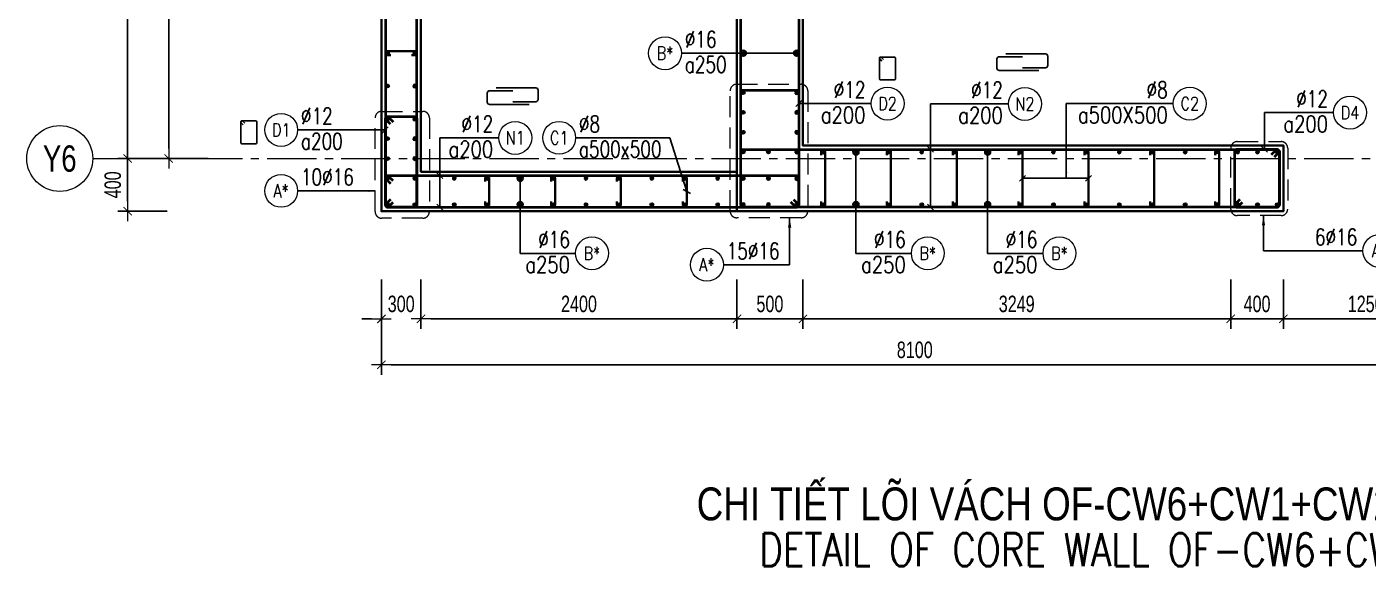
# Model space of a CAD drawing. Header units: millimetres. Extents: x 931337 to 1117500, y 19732 to 157199.
# Drawn here: x 1034425 to 1044611, y 134537 to 138633 of the extents above; entities that cross this region are included whole.
import ezdxf
from ezdxf.enums import TextEntityAlignment as Align

# ---------------------------------------------------------------- set-up
doc = ezdxf.new("R2010")
doc.units = ezdxf.units.MM
doc.header["$MEASUREMENT"] = 0
doc.linetypes.add('HIDDEN2', pattern=[4.7625, 3.175, -1.5875])
doc.linetypes.add('OF_Grid_1$0$CENTER2', pattern=[1.125, 0.75, -0.125, 0.125, -0.125])
doc.layers.get('0').update_dxf_attribs({"lineweight": 20})
doc.layers.get('Defpoints').update_dxf_attribs({"color": 151, "lineweight": 9})
for name, color, linetype, lineweight in [('KC-LEADER', 153, 'Continuous', 18), ('KC-THEP', 6, 'Continuous', 40), ('NDC_S_ANNO', 7, 'Continuous', 20), ('NDC_S_DIM', 1, 'Continuous', 15), ('NDC_S_ENG TITLE', 3, 'Continuous', 20), ('NDC_S_HIDDEN', 8, 'HIDDEN2', 13), ('NDC_S_LEADER', 1, 'Continuous', 15), ('NDC_S_REBAR', 4, 'Continuous', 35), ('NDC_S_STIRRUP', 4, 'Continuous', 40), ('NDC_S_TEXT SYMBOL', 7, 'Continuous', 20), ('NDC_S_VN TEXT', 7, 'Continuous', 20), ('NDC_S_VN TITLE', 6, 'Continuous', 35), ('NDC_S_WALL', 6, 'Continuous', 35), ('OF_Grid_1$0$NDC_S_AXIS', 5, 'OF_Grid_1$0$CENTER2', 13), ('OF_Grid_1$0$NDC_S_SYMBOL', 1, 'Continuous', 15), ('OF_Grid_1$0$NDC_S_TEXT SYMBOL', 7, 'Continuous', 20)]:
    doc.layers.add(name, color=color, linetype=linetype, lineweight=lineweight)
doc.layers.add('Leader', color=6, linetype='Continuous')
doc.layers.add('Ligature', color=1, linetype='Continuous')
doc.styles.add('NDC_ANNO', font='', dxfattribs={"width": 0.8})
doc.styles.add('NDC_ARIAL', font='arial.ttf', dxfattribs={"width": 0.85})
doc.styles.add('NDC_DIM', font='', dxfattribs={"width": 0.75})
doc.styles.add('NDC_EN TXT', font='romans.shx', dxfattribs={"width": 0.8})
doc.styles.add('NDC_VIE TXT', font='arial.ttf', dxfattribs={"width": 0.8})
doc.styles.add('OF_Grid_1$0$NDC_ANNO', font='', dxfattribs={"width": 0.8})
doc.styles.get('NDC_ANNO').set_extended_font_data('Dotum')
doc.styles.get('NDC_DIM').set_extended_font_data('Dotum')
doc.styles.get('OF_Grid_1$0$NDC_ANNO').set_extended_font_data('Dotum')
doc.dimstyles.new('NDC_1-50', dxfattribs={"dimscale": 50, "dimtxt": 2.5, "dimasz": 1, "dimexe": 1.5, "dimexo": 0, "dimgap": 0.8, "dimtad": 1, "dimdec": 0, "dimdsep": 46, "dimtxsty": 'NDC_ARIAL', "dimblk": 'DIMMARK', "dimcen": 49999.938995, "dimdle": 1.5, "dimclrd": 1, "dimclre": 1, "dimclrt": 3, "dimadec": 0, "dimazin": 0, "dimtfac": 1, "dimtdec": 0, "dimtix": 1, "dimtmove": 2, "dimatfit": 3, "dimfxl": 1, "dimarcsym": 0})
doc.dimstyles.new('NDC_dim_30', dxfattribs={"dimscale": 30, "dimtxt": 2.5, "dimasz": 1.5, "dimexe": 1.5, "dimexo": 2.5, "dimgap": 1, "dimtad": 1, "dimdec": 0, "dimzin": 0, "dimdsep": 46, "dimtxsty": 'NDC_DIM', "dimblk": 'DIMMARK', "dimcen": 0.09, "dimdle": 1.2, "dimclrd": 1, "dimclre": 1, "dimclrt": 3, "dimadec": 0, "dimazin": 0, "dimtfac": 1, "dimtdec": 0, "dimtix": 1, "dimtofl": 0, "dimtmove": 0, "dimatfit": 3, "dimfxl": 6, "dimfxlon": 1, "dimtolj": 1, "dimtzin": 0, "dimarcsym": 0})
doc.dimstyles.new('NDC_dim_50', dxfattribs={"dimscale": 50, "dimtxt": 2.5, "dimasz": 1.5, "dimexe": 1.5, "dimexo": 2.5, "dimgap": 1, "dimtad": 1, "dimdec": 0, "dimzin": 0, "dimdsep": 46, "dimtxsty": 'NDC_DIM', "dimblk": 'DIMMARK', "dimcen": 0.09, "dimdle": 1.2, "dimclrd": 1, "dimclre": 1, "dimclrt": 3, "dimadec": 0, "dimazin": 0, "dimtfac": 1, "dimtdec": 0, "dimtix": 1, "dimtofl": 0, "dimtmove": 0, "dimatfit": 3, "dimfxl": 6, "dimfxlon": 1, "dimtolj": 1, "dimtzin": 0, "dimarcsym": 0})

# ---------------------------------------------------------------- blocks, each defined once
blk = doc.blocks.new('Drawing name_symbol')
at = {"layer": 'NDC_S_ENG TITLE', "style": 'NDC_EN TXT', "width": 0.8}
blk.add_attdef('SECTDET1', text='', height=5, dxfattribs=at).set_placement((0, 1.01), align=Align.CENTER)
at = {"layer": 'NDC_S_TEXT SYMBOL', "lineweight": 25, "style": 'NDC_ANNO', "width": 0.8}
blk.add_attdef('SSCALE', text='', height=2.5, dxfattribs=at).set_placement((0, -4), align=Align.CENTER)
at = {"layer": 'NDC_S_VN TITLE', "style": 'NDC_VIE TXT', "width": 0.8}
blk.add_attdef('SECTDET2', text='', height=5, dxfattribs=at).set_placement((0, 7.97), align=Align.CENTER)
blk = doc.blocks.new('THEP')
at = {"layer": 'KC-LEADER', "color": 6}
blk.add_circle((0, 0), 14, dxfattribs=at)
at = {"layer": 'KC-THEP'}
for p, q in [((-14, 0), (14, 0)), ((10, 10), (-10, -10)), ((-10, 10), (10, -10)), ((0, 14), (0, -14))]:
    blk.add_line(p, q, dxfattribs=at)
blk = doc.blocks.new('DIMMARK')
at = {"layer": 'NDC_S_DIM', "color": 1}
blk.add_line((-1.5, 0), (1, 0), dxfattribs=at)
at = {"layer": 'NDC_S_DIM', "color": 2, "const_width": 0.1}
blk.add_lwpolyline([(-0.42, -0.42), (0.42, 0.42)], dxfattribs=at)
blk = doc.blocks.new('*U9')
blk.add_circle((2.5, 0), 2.5)
at = {"layer": 'NDC_S_VN TEXT', "color": 3, "style": 'NDC_EN TXT', "width": 0.75}
blk.add_attdef('DK2', text='', height=2.5, dxfattribs=at).set_placement((-0.85, 0.85), align=Align.RIGHT)
at = {"layer": 'NDC_S_VN TEXT', "color": 7, "style": 'NDC_EN TXT', "width": 0.8}
blk.add_attdef('SH3', text='', height=2, dxfattribs=at).set_placement((2.5, 0), align=Align.MIDDLE)
blk = doc.blocks.new('*U13')
blk.add_circle((-2.5, 0), 2.5)
at = {"layer": 'NDC_S_VN TEXT', "color": 3, "style": 'NDC_EN TXT', "width": 0.75}
blk.add_attdef('DK1', (0.5, 0.85), '', height=2.5, dxfattribs=at)
at = {"layer": 'NDC_S_VN TEXT', "color": 7, "style": 'NDC_EN TXT', "width": 0.8}
blk.add_attdef('SH2', text='', height=2, dxfattribs=at).set_placement((-2.5, 0), align=Align.MIDDLE)
blk = doc.blocks.new('*U10')
blk.add_circle((2.5, 0), 2.5)
at = {"layer": 'NDC_S_VN TEXT', "color": 3, "style": 'NDC_EN TXT'}
for tag, width, p in [('DK2', 0.75, (-0.85, 0.85)), ('KC2', 0.8, (-0.85, -2.97))]:
    blk.add_attdef(tag, text='', height=2.5, dxfattribs=dict(at, width=width)).set_placement(p, align=Align.RIGHT)
at = {"layer": 'NDC_S_VN TEXT', "color": 7, "style": 'NDC_EN TXT', "width": 0.8}
blk.add_attdef('SH3', text='', height=2, dxfattribs=at).set_placement((2.5, 0), align=Align.MIDDLE)
blk = doc.blocks.new('*D878')
at = {"layer": 'Defpoints', "color": 0, "transparency": 16777216}
for p in [(1037418, 138244), (1037118, 137944), (1037418, 136415)]:
    blk.add_point(p, dxfattribs=at)
at = {"layer": 'NDC_S_DIM', "color": 1, "lineweight": -2, "transparency": 16777216}
for p, q in [((1037118, 136715), (1037118, 136340)), ((1037418, 136715), (1037418, 136340)), ((1037043, 136415), (1036968, 136415)), ((1037493, 136415), (1037568, 136415))]:
    blk.add_line(p, q, dxfattribs=at)
at = {"layer": 'NDC_S_DIM', "color": 1, "lineweight": -2, "transparency": 16777216, "xscale": 75, "yscale": 75, "zscale": 75}
blk.add_blockref('DIMMARK', (1037118, 136415), dxfattribs=at)
at = {"layer": 'NDC_S_DIM', "color": 1, "lineweight": -2, "transparency": 16777216, "xscale": 75, "yscale": 75, "zscale": 75, "rotation": 180}
blk.add_blockref('DIMMARK', (1037418, 136415), dxfattribs=at)
at = {"layer": 'NDC_S_DIM', "color": 3, "transparency": 16777216, "insert": (1037268, 136528), "char_height": 125, "attachment_point": 5, "style": 'NDC_DIM'}
blk.add_mtext('\\A1;300', dxfattribs=at)
blk = doc.blocks.new('*D879')
at = {"layer": 'Defpoints', "color": 0, "transparency": 16777216}
for p in [(1037418, 138244), (1039818, 138244), (1039818, 136415)]:
    blk.add_point(p, dxfattribs=at)
at = {"layer": 'NDC_S_DIM', "color": 1, "lineweight": -2, "transparency": 16777216}
for p, q in [((1037418, 136715), (1037418, 136340)), ((1039818, 136715), (1039818, 136340)), ((1037493, 136415), (1039743, 136415))]:
    blk.add_line(p, q, dxfattribs=at)
at = {"layer": 'NDC_S_DIM', "color": 1, "lineweight": -2, "transparency": 16777216, "xscale": 75, "yscale": 75, "zscale": 75, "rotation": 180}
blk.add_blockref('DIMMARK', (1037418, 136415), dxfattribs=at)
at = {"layer": 'NDC_S_DIM', "color": 1, "lineweight": -2, "transparency": 16777216, "xscale": 75, "yscale": 75, "zscale": 75}
blk.add_blockref('DIMMARK', (1039818, 136415), dxfattribs=at)
at = {"layer": 'NDC_S_DIM', "color": 3, "transparency": 16777216, "insert": (1038618, 136528), "char_height": 125, "attachment_point": 5, "style": 'NDC_DIM'}
blk.add_mtext('\\A1;2400', dxfattribs=at)
blk = doc.blocks.new('*D880')
at = {"layer": 'Defpoints', "color": 0, "transparency": 16777216}
for p in [(1040318, 138444), (1039818, 138244), (1040318, 136415)]:
    blk.add_point(p, dxfattribs=at)
at = {"layer": 'NDC_S_DIM', "color": 1, "lineweight": -2, "transparency": 16777216}
for p, q in [((1039818, 136715), (1039818, 136340)), ((1040318, 136715), (1040318, 136340)), ((1039893, 136415), (1040243, 136415))]:
    blk.add_line(p, q, dxfattribs=at)
at = {"layer": 'NDC_S_DIM', "color": 1, "lineweight": -2, "transparency": 16777216, "xscale": 75, "yscale": 75, "zscale": 75, "rotation": 180}
blk.add_blockref('DIMMARK', (1039818, 136415), dxfattribs=at)
at = {"layer": 'NDC_S_DIM', "color": 1, "lineweight": -2, "transparency": 16777216, "xscale": 75, "yscale": 75, "zscale": 75}
blk.add_blockref('DIMMARK', (1040318, 136415), dxfattribs=at)
at = {"layer": 'NDC_S_DIM', "color": 3, "transparency": 16777216, "insert": (1040068, 136528), "char_height": 125, "attachment_point": 5, "style": 'NDC_DIM'}
blk.add_mtext('\\A1;500', dxfattribs=at)
blk = doc.blocks.new('*D881')
at = {"layer": 'Defpoints', "color": 0, "transparency": 16777216}
for p in [(1035503, 149233), (1037747, 149233), (1037856, 137633)]:
    blk.add_point(p, dxfattribs=at)
at = {"layer": 'NDC_S_DIM', "color": 1, "lineweight": -2, "transparency": 16777216}
for p, q in [((1035803, 149233), (1035428, 149233)), ((1035503, 137708), (1035503, 149158)), ((1035803, 137633), (1035428, 137633))]:
    blk.add_line(p, q, dxfattribs=at)
at = {"layer": 'NDC_S_DIM', "color": 1, "lineweight": -2, "transparency": 16777216, "xscale": 75, "yscale": 75, "zscale": 75}
for p, rotation in [((1035503, 149233), 90), ((1035503, 137633), 270)]:
    blk.add_blockref('DIMMARK', p, dxfattribs=dict(at, rotation=rotation))
at = {"layer": 'NDC_S_DIM', "color": 3, "transparency": 16777216, "insert": (1035391, 143433), "char_height": 125, "attachment_point": 5, "rotation": 90, "style": 'NDC_DIM'}
blk.add_mtext('\\A1;11600', dxfattribs=at)
blk = doc.blocks.new('*U12')
blk.add_circle((-2.5, 0), 2.5)
at = {"layer": 'NDC_S_VN TEXT', "color": 3, "style": 'NDC_EN TXT', "width": 0.75}
for tag, p in [('DK1', (0.5, 0.85)), ('KC1', (0.5, -2.97))]:
    blk.add_attdef(tag, p, '', height=2.5, dxfattribs=at)
at = {"layer": 'NDC_S_VN TEXT', "color": 7, "style": 'NDC_EN TXT', "width": 0.8}
blk.add_attdef('SH2', text='', height=2, dxfattribs=at).set_placement((-2.5, 0), align=Align.MIDDLE)
blk = doc.blocks.new('A$C72321851')
at = {"layer": 'Ligature'}
for points in [[(-61, -129), (-61, 171, -0.414214), (-43, 189), (26, 189, -0.414214), (43, 171), (43, -4)], [(-40, -4), (-40, -180, 0.414214), (-22, -197), (47, -197, 0.414214), (65, -180), (65, 121)]]:
    blk.add_lwpolyline(points, format="xyb", dxfattribs=at)
blk = doc.blocks.new('*U11')
blk.add_circle((-2.5, 0), 2.5)
at = {"layer": 'NDC_S_VN TEXT', "color": 3, "style": 'NDC_EN TXT', "width": 0.75}
for tag, p in [('DK1', (0.5, 0.85)), ('KC1', (0.5, -2.97))]:
    blk.add_attdef(tag, p, '', height=2.5, dxfattribs=at)
at = {"layer": 'NDC_S_VN TEXT', "color": 7, "style": 'NDC_EN TXT', "width": 0.8}
blk.add_attdef('SH2', text='', height=2, dxfattribs=at).set_placement((-2.5, 0), align=Align.MIDDLE)
blk = doc.blocks.new('*D877')
at = {"layer": 'Defpoints', "color": 0, "transparency": 16777216}
for p in [(1045218, 137233), (1037118, 136618), (1045218, 136066)]:
    blk.add_point(p, dxfattribs=at)
at = {"layer": 'NDC_S_DIM', "color": 1, "lineweight": -2, "transparency": 16777216}
for p, q in [((1037118, 136366), (1037118, 135991)), ((1045218, 136366), (1045218, 135991)), ((1037193, 136066), (1045143, 136066))]:
    blk.add_line(p, q, dxfattribs=at)
at = {"layer": 'NDC_S_DIM', "color": 1, "lineweight": -2, "transparency": 16777216, "xscale": 75, "yscale": 75, "zscale": 75, "rotation": 180}
blk.add_blockref('DIMMARK', (1037118, 136066), dxfattribs=at)
at = {"layer": 'NDC_S_DIM', "color": 1, "lineweight": -2, "transparency": 16777216, "xscale": 75, "yscale": 75, "zscale": 75}
blk.add_blockref('DIMMARK', (1045218, 136066), dxfattribs=at)
at = {"layer": 'NDC_S_DIM', "color": 3, "transparency": 16777216, "insert": (1041168, 136179), "char_height": 125, "attachment_point": 5, "style": 'NDC_DIM'}
blk.add_mtext('\\A1;8100', dxfattribs=at)
blk = doc.blocks.new('*D871')
at = {"layer": 'Defpoints', "color": 0, "ltscale": 200, "transparency": 16777216}
for p in [(1040318, 138444), (1043567, 137327), (1043567, 136415)]:
    blk.add_point(p, dxfattribs=at)
at = {"layer": 'NDC_S_DIM', "color": 1, "lineweight": -2, "ltscale": 200, "transparency": 16777216}
for p, q in [((1040318, 136715), (1040318, 136340)), ((1043567, 136715), (1043567, 136340)), ((1040393, 136415), (1043492, 136415))]:
    blk.add_line(p, q, dxfattribs=at)
at = {"layer": 'NDC_S_DIM', "color": 1, "lineweight": -2, "ltscale": 200, "transparency": 16777216, "xscale": 75, "yscale": 75, "zscale": 75, "rotation": 180}
blk.add_blockref('DIMMARK', (1040318, 136415), dxfattribs=at)
at = {"layer": 'NDC_S_DIM', "color": 1, "lineweight": -2, "ltscale": 200, "transparency": 16777216, "xscale": 75, "yscale": 75, "zscale": 75}
blk.add_blockref('DIMMARK', (1043567, 136415), dxfattribs=at)
at = {"layer": 'NDC_S_DIM', "color": 3, "ltscale": 200, "transparency": 16777216, "insert": (1041942, 136528), "char_height": 125, "attachment_point": 5, "style": 'NDC_DIM'}
blk.add_mtext('\\A1;3249', dxfattribs=at)
blk = doc.blocks.new('*D872')
at = {"layer": 'Defpoints', "color": 0, "ltscale": 200, "transparency": 16777216}
for p in [(1043567, 137327), (1043967, 137233), (1043967, 136415)]:
    blk.add_point(p, dxfattribs=at)
at = {"layer": 'NDC_S_DIM', "color": 1, "lineweight": -2, "ltscale": 200, "transparency": 16777216}
for p, q in [((1043567, 136715), (1043567, 136340)), ((1043967, 136715), (1043967, 136340)), ((1043642, 136415), (1043892, 136415))]:
    blk.add_line(p, q, dxfattribs=at)
at = {"layer": 'NDC_S_DIM', "color": 1, "lineweight": -2, "ltscale": 200, "transparency": 16777216, "xscale": 75, "yscale": 75, "zscale": 75, "rotation": 180}
blk.add_blockref('DIMMARK', (1043567, 136415), dxfattribs=at)
at = {"layer": 'NDC_S_DIM', "color": 1, "lineweight": -2, "ltscale": 200, "transparency": 16777216, "xscale": 75, "yscale": 75, "zscale": 75}
blk.add_blockref('DIMMARK', (1043967, 136415), dxfattribs=at)
at = {"layer": 'NDC_S_DIM', "color": 3, "ltscale": 200, "transparency": 16777216, "insert": (1043767, 136528), "char_height": 125, "attachment_point": 5, "style": 'NDC_DIM'}
blk.add_mtext('\\A1;400', dxfattribs=at)
blk = doc.blocks.new('*D873')
at = {"layer": 'Defpoints', "color": 0, "ltscale": 200, "transparency": 16777216}
for p in [(1043967, 137233), (1045217, 137233), (1045217, 136415)]:
    blk.add_point(p, dxfattribs=at)
at = {"layer": 'NDC_S_DIM', "color": 1, "lineweight": -2, "ltscale": 200, "transparency": 16777216}
for p, q in [((1043967, 136715), (1043967, 136340)), ((1045217, 136715), (1045217, 136340)), ((1044042, 136415), (1045142, 136415))]:
    blk.add_line(p, q, dxfattribs=at)
at = {"layer": 'NDC_S_DIM', "color": 1, "lineweight": -2, "ltscale": 200, "transparency": 16777216, "xscale": 75, "yscale": 75, "zscale": 75, "rotation": 180}
blk.add_blockref('DIMMARK', (1043967, 136415), dxfattribs=at)
at = {"layer": 'NDC_S_DIM', "color": 1, "lineweight": -2, "ltscale": 200, "transparency": 16777216, "xscale": 75, "yscale": 75, "zscale": 75}
blk.add_blockref('DIMMARK', (1045217, 136415), dxfattribs=at)
at = {"layer": 'NDC_S_DIM', "color": 3, "ltscale": 200, "transparency": 16777216, "insert": (1044592, 136528), "char_height": 125, "attachment_point": 5, "style": 'NDC_DIM'}
blk.add_mtext('\\A1;1250', dxfattribs=at)
blk = doc.blocks.new('*U86')
at = {"layer": 'OF_Grid_1$0$NDC_S_SYMBOL'}
blk.add_line((5, 0), (9, 0), dxfattribs=at)
blk.add_circle((0, 0), 5, dxfattribs=at)
at = {"layer": 'OF_Grid_1$0$NDC_S_TEXT SYMBOL', "color": 7, "style": 'OF_Grid_1$0$NDC_ANNO', "width": 0.8}
blk.add_attdef('GRID', text='', height=4, rotation=270, dxfattribs=at).set_placement((0, 0), align=Align.MIDDLE)
blk = doc.blocks.new('*D859')
at = {"layer": 'Defpoints', "color": 0, "ltscale": 200, "transparency": 16777216}
for p in [(1035191, 137633), (1037232, 137633), (1037200, 137233)]:
    blk.add_point(p, dxfattribs=at)
at = {"layer": 'NDC_S_DIM', "color": 1, "lineweight": -2, "ltscale": 200, "transparency": 16777216}
for p, q in [((1035491, 137633), (1035116, 137633)), ((1035191, 137308), (1035191, 137558)), ((1035491, 137233), (1035116, 137233))]:
    blk.add_line(p, q, dxfattribs=at)
at = {"layer": 'NDC_S_DIM', "color": 1, "lineweight": -2, "ltscale": 200, "transparency": 16777216, "xscale": 75, "yscale": 75, "zscale": 75}
for p, rotation in [((1035191, 137633), 90), ((1035191, 137233), 270)]:
    blk.add_blockref('DIMMARK', p, dxfattribs=dict(at, rotation=rotation))
at = {"layer": 'NDC_S_DIM', "color": 3, "ltscale": 200, "transparency": 16777216, "insert": (1035078, 137433), "char_height": 125, "attachment_point": 5, "rotation": 90, "style": 'NDC_DIM'}
blk.add_mtext('\\A1;400', dxfattribs=at)
blk = doc.blocks.new('*D860')
at = {"layer": 'Defpoints', "color": 0, "ltscale": 200, "transparency": 16777216}
for p in [(1035191, 149233), (1037232, 149233), (1037232, 137633)]:
    blk.add_point(p, dxfattribs=at)
at = {"layer": 'NDC_S_DIM', "color": 1, "lineweight": -2, "ltscale": 200, "transparency": 16777216}
for p, q in [((1035491, 149233), (1035116, 149233)), ((1035191, 137708), (1035191, 149158)), ((1035491, 137633), (1035116, 137633))]:
    blk.add_line(p, q, dxfattribs=at)
at = {"layer": 'NDC_S_DIM', "color": 1, "lineweight": -2, "ltscale": 200, "transparency": 16777216, "xscale": 75, "yscale": 75, "zscale": 75}
for p, rotation in [((1035191, 149233), 90), ((1035191, 137633), 270)]:
    blk.add_blockref('DIMMARK', p, dxfattribs=dict(at, rotation=rotation))
at = {"layer": 'NDC_S_DIM', "color": 3, "ltscale": 200, "transparency": 16777216, "insert": (1035078, 143433), "char_height": 125, "attachment_point": 5, "rotation": 90, "style": 'NDC_DIM'}
blk.add_mtext('\\A1;11600', dxfattribs=at)

msp = doc.modelspace()

# ---------------------------------------------------------------- linework, layer by layer
at = {"layer": 'Ligature'}
for points in [[(1040918.47, 138373.54), (1040902.504, 138389.506, -0.668178638), (1040908.277, 138403.444), (1041012.906, 138403.444, -0.414213562), (1041021.071, 138395.279), (1041021.071, 138238.172, -0.414213562), (1041012.906, 138230.007), (1040908.277, 138230.007, -0.414213562), (1040900.112, 138238.172), (1040900.112, 138395.279, -0.668178638), (1040914.05, 138401.053), (1040930.016, 138385.087)], [(1036068.899, 137889.171), (1036052.933, 137905.137, -0.668178638), (1036058.706, 137919.075), (1036163.335, 137919.075, -0.414213562), (1036171.5, 137910.91), (1036171.5, 137753.803, -0.414213562), (1036163.335, 137745.638), (1036058.706, 137745.638, -0.414213562), (1036050.541, 137753.803), (1036050.541, 137910.91, -0.668178638), (1036064.479, 137916.684), (1036080.445, 137900.718)]]:
    msp.add_lwpolyline(points, format="xyb", dxfattribs=at)
at = {"layer": 'NDC_S_HIDDEN', "ltscale": 50}
for points in [[(1039815.675, 138196.657), (1040305.683, 138196.657, -0.414213562), (1040355.683, 138146.657), (1040355.683, 137233.048, -0.414213562), (1040305.683, 137183.048), (1039815.675, 137183.048, -0.414213562), (1039765.675, 137233.048), (1039765.675, 138146.657, -0.414213562)], [(1037119.951, 137991.25), (1037432.21, 137991.25, -0.414213562), (1037482.21, 137941.25), (1037482.21, 137229.7, -0.414213562), (1037432.21, 137179.7), (1037119.951, 137179.7, -0.414213562), (1037069.951, 137229.7), (1037069.951, 137941.25, -0.414213562)], [(1043616.96, 137761.25), (1043949.867, 137761.25, -0.414213562), (1043999.867, 137711.25), (1043999.867, 137249.51, -0.414213562), (1043949.867, 137199.51), (1043616.96, 137199.51, -0.414213562), (1043566.96, 137249.51), (1043566.96, 137711.25, -0.414213562)]]:
    msp.add_lwpolyline(points, format="xyb", close=True, dxfattribs=at)
at = {"layer": 'NDC_S_REBAR'}
for points in [[(1037346.272, 138417.684), (1037371.272, 138417.684, 1), (1037371.272, 138447.684), (1037164.248, 138447.684, 1), (1037164.248, 138417.684), (1037189.248, 138417.684)], [(1040456.272, 137657.684), (1040456.272, 137682.684, -1), (1040486.272, 137682.684), (1040486.272, 137282.684, -1), (1040456.272, 137282.684), (1040456.272, 137307.684)], [(1040956.272, 137657.684), (1040956.272, 137682.684, -1), (1040986.272, 137682.684), (1040986.272, 137282.684, -1), (1040956.272, 137282.684), (1040956.272, 137307.684)], [(1041456.272, 137657.684), (1041456.272, 137682.684, -1), (1041486.272, 137682.684), (1041486.272, 137282.684, -1), (1041456.272, 137282.684), (1041456.272, 137307.684)], [(1041956.272, 137657.684), (1041956.272, 137682.684, -1), (1041986.272, 137682.684), (1041986.272, 137282.684, -1), (1041956.272, 137282.684), (1041956.272, 137307.684)], [(1042456.272, 137657.684), (1042456.272, 137682.684, -1), (1042486.272, 137682.684), (1042486.272, 137282.684, -1), (1042456.272, 137282.684), (1042456.272, 137307.684)], [(1042956.272, 137657.684), (1042956.272, 137682.684, -1), (1042986.272, 137682.684), (1042986.272, 137282.684, -1), (1042956.272, 137282.684), (1042956.272, 137307.684)], [(1043449.248, 137657.684), (1043449.248, 137682.684, -1), (1043479.248, 137682.684), (1043479.248, 137282.684, -1), (1043449.248, 137282.684), (1043449.248, 137307.684)], [(1037906.272, 137307.684), (1037906.272, 137282.684, 1), (1037936.272, 137282.684), (1037936.272, 137482.684, 1), (1037906.272, 137482.684), (1037906.272, 137457.684)], [(1038406.272, 137307.684), (1038406.272, 137282.684, 1), (1038436.272, 137282.684), (1038436.272, 137482.684, 1), (1038406.272, 137482.684), (1038406.272, 137457.684)], [(1038906.272, 137307.684), (1038906.272, 137282.684, 1), (1038936.272, 137282.684), (1038936.272, 137482.684, 1), (1038906.272, 137482.684), (1038906.272, 137457.684)], [(1039406.272, 137307.684), (1039406.272, 137282.684, 1), (1039436.272, 137282.684), (1039436.272, 137482.684, 1), (1039406.272, 137482.684), (1039406.272, 137457.684)]]:
    msp.add_lwpolyline(points, format="xyb", dxfattribs=at)
at = {"layer": 'NDC_S_STIRRUP'}
for points in [[(1037187.76, 137322.684), (1037147.76, 137282.684, 0.414213562), (1037167.76, 137262.684), (1037367.76, 137262.684, 0.414213562), (1037387.76, 137282.684), (1037387.76, 149582.684, 0.414213562), (1037367.76, 149602.684), (1037167.76, 149602.684, 0.414213562), (1037147.76, 149582.684), (1037147.76, 137282.684, 0.414213562), (1037167.76, 137262.684), (1037207.76, 137302.684)], [(1040287.76, 146832.684), (1040287.76, 146832.684), (1040287.76, 137282.684, -0.414213562), (1040267.76, 137262.684), (1039867.76, 137262.684, -0.414213562), (1039847.76, 137282.684), (1039847.76, 140533.359), (1039857.76, 140503.359)], [(1040247.76, 137322.684), (1040287.76, 137282.684, -0.414213562), (1040267.76, 137262.684), (1039867.76, 137262.684, -0.414213562), (1039847.76, 137282.684), (1039847.76, 138132.501, -0.414213562), (1039867.76, 138152.501), (1040267.76, 138152.501, -0.414213562), (1040287.76, 138132.501), (1040287.76, 137282.684, -0.414213562), (1040267.76, 137262.684), (1040227.76, 137302.684)], [(1037187.76, 137892.684), (1037147.76, 137932.684, -0.414213562), (1037167.76, 137952.684), (1037367.76, 137952.684, -0.414213562), (1037387.76, 137932.684), (1037387.76, 137282.684, -0.414213562), (1037367.76, 137262.684), (1037167.76, 137262.684, -0.414213562), (1037147.76, 137282.684), (1037147.76, 137932.684, -0.414213562), (1037167.76, 137952.684), (1037207.76, 137912.684)], [(1043876.96, 137662.684), (1043916.96, 137702.684, -0.414213562), (1043936.96, 137682.684), (1043936.96, 137282.684, -0.414213562), (1043916.96, 137262.684), (1039867.76, 137262.684, -0.414213562), (1039847.76, 137282.684), (1039847.76, 137682.684, -0.414213562), (1039867.76, 137702.684), (1043916.96, 137702.684, -0.414213562), (1043936.96, 137682.684), (1043896.96, 137642.684)], [(1043636.96, 137322.684), (1043596.96, 137282.684, 0.414213562), (1043616.96, 137262.684), (1043916.96, 137262.684, 0.414213562), (1043936.96, 137282.684), (1043936.96, 137682.684, 0.414213562), (1043916.96, 137702.684), (1043616.96, 137702.684, 0.414213562), (1043596.96, 137682.684), (1043596.96, 137282.684, 0.414213562), (1043616.96, 137262.684), (1043656.96, 137302.684)], [(1037207.76, 137462.684), (1037167.76, 137502.684, 0.414213562), (1037147.76, 137482.684), (1037147.76, 137282.684, 0.414213562), (1037167.76, 137262.684), (1040267.76, 137262.684, 0.414213562), (1040287.76, 137282.684), (1040287.76, 137482.684, 0.414357585), (1040267.76, 137502.684), (1037167.76, 137502.684, 0.414213562), (1037147.76, 137482.684), (1037187.76, 137442.684)]]:
    msp.add_lwpolyline(points, format="xyb", dxfattribs=at)
at = {"layer": 'NDC_S_WALL'}
msp.add_lwpolyline([(1039167.76, 149332.684), (1039817.76, 149332.684), (1039817.76, 149632.684), (1039167.76, 149632.684), (1037117.76, 149632.684), (1037117.76, 137232.684), (1039817.76, 137232.684), (1039817.76, 137532.684), (1037417.76, 137532.684), (1037417.76, 149332.684)], close=True, dxfattribs=at)
msp.add_lwpolyline([(1039816.96, 149632.684), (1039816.96, 137232.684), (1043966.96, 137232.684), (1043966.96, 137732.684), (1040316.96, 137732.684), (1040316.96, 144782.684), (1043116.96, 144782.684), (1043116.96, 139082.684), (1043416.96, 139082.684), (1043416.96, 148230.344)], dxfattribs=at)
at = {"layer": 'OF_Grid_1$0$NDC_S_AXIS', "ltscale": 500}
msp.add_line((1035125.277, 137632.684), (1053745.865, 137632.684), dxfattribs=at)

# ---------------------------------------------------------------- block references
at = {"layer": 'KC-THEP'}
for p, rotation in [((1037164.248, 138432.684), 189.6685644363809), ((1039865.803, 138432.684), 189.6685644363809), ((1037164.248, 138182.684), 189.6685644363809), ((1039865.803, 138132.684), 189.6685644363807), ((1037164.248, 137932.684), 189.6685644363809), ((1039865.803, 137982.684), 189.6685644363809), ((1039865.803, 137832.684), 189.6685644363809), ((1037164.248, 137782.684), 189.6685644363809), ((1037164.248, 137632.684), 189.6685644363809), ((1039865.803, 137682.684), 189.6685644363809), ((1040057.033, 137682.684), 189.6685644363809), ((1043464.248, 137682.684), 189.6685644363809), ((1037164.248, 137482.684), 189.6685644363809), ((1039865.803, 137480.98), 189.6685644363809), ((1040057.033, 137480.98), 189.6685644363809), ((1037371.272, 137282.684), 9.668564436380926), ((1037671.272, 137282.684), 9.668564436380926), ((1037921.272, 137282.684), 9.668564436380926), ((1038171.272, 137282.684), 9.668564436380926), ((1038421.272, 137282.684), 9.668564436380926), ((1038671.272, 137282.684), 9.668564436380926), ((1038921.272, 137282.684), 9.668564436380926), ((1039171.272, 137282.684), 9.668564436380926), ((1039421.272, 137282.684), 9.668564436380926), ((1039671.272, 137282.684), 9.668564436380926), ((1040271.272, 137282.684), 9.668564436380946), ((1040471.272, 137282.684), 9.668564436380946), ((1040721.272, 137282.684), 9.668564436380946), ((1040971.272, 137282.684), 9.668564436380946), ((1041221.272, 137282.684), 9.668564436380946), ((1041471.272, 137282.684), 9.668564436380946), ((1041721.272, 137282.684), 9.668564436380946), ((1041971.272, 137282.684), 9.668564436380946), ((1042221.272, 137282.684), 9.668564436380946), ((1042471.272, 137282.684), 9.668564436380946), ((1042721.272, 137282.684), 9.668564436380946), ((1042971.272, 137282.684), 9.668564436380946), ((1043221.272, 137282.684), 9.668564436380946), ((1043620.472, 137282.684), 9.668564436380946), ((1043770.472, 137282.684), 9.668564436380946), ((1043920.472, 137282.684), 9.668564436380946)]:
    msp.add_blockref('THEP', p, dxfattribs=dict(at, rotation=rotation))
at = {"layer": 'KC-THEP', "xscale": -1}
for p, rotation in [((1037371.272, 138432.684), 170.331435563619), ((1040271.272, 138432.684), 170.331435563619), ((1037371.272, 138182.684), 170.331435563619), ((1040271.272, 138132.684), 170.331435563619), ((1037371.272, 137932.684), 170.331435563619), ((1040271.272, 137982.684), 170.331435563619), ((1040271.272, 137832.684), 170.331435563619), ((1037371.272, 137782.684), 170.331435563619), ((1037371.272, 137632.684), 170.331435563619), ((1040271.272, 137682.684), 170.331435563619), ((1040471.272, 137682.684), 170.331435563619), ((1040721.272, 137682.684), 170.331435563619), ((1040971.272, 137682.684), 170.331435563619), ((1041221.272, 137682.684), 170.331435563619), ((1041471.272, 137682.684), 170.331435563619), ((1041721.272, 137682.684), 170.331435563619), ((1041971.272, 137682.684), 170.331435563619), ((1042221.272, 137682.684), 170.331435563619), ((1042471.272, 137682.684), 170.331435563619), ((1042721.272, 137682.684), 170.331435563619), ((1042971.272, 137682.684), 170.331435563619), ((1043221.272, 137682.684), 170.331435563619), ((1043620.472, 137682.684), 170.331435563619), ((1043770.472, 137682.684), 170.331435563619), ((1043920.472, 137682.684), 170.331435563619), ((1037371.272, 137482.684), 170.331435563619), ((1037671.272, 137482.684), 170.331435563619), ((1037921.272, 137482.684), 170.331435563619), ((1038171.272, 137482.684), 170.331435563619), ((1038421.272, 137482.684), 170.331435563619), ((1038671.272, 137482.684), 170.331435563619), ((1038921.272, 137482.684), 170.331435563619), ((1039171.272, 137482.684), 170.331435563619), ((1039421.272, 137482.684), 170.331435563619), ((1039671.272, 137482.684), 170.331435563619), ((1040271.272, 137480.98), 170.331435563619), ((1037164.248, 137282.684), 350.3314355636191), ((1039865.803, 137282.684), 350.3314355636191), ((1040057.033, 137282.684), 350.3314355636191), ((1043464.248, 137282.684), 350.3314355636191)]:
    msp.add_blockref('THEP', p, dxfattribs=dict(at, rotation=rotation))
at = {"layer": 'Leader', "rotation": 89.99999999999997}
for p in [(1041980.784, 138362.42), (1038110.624, 138104.358)]:
    msp.add_blockref('A$C72321851', p, dxfattribs=at)
at = {"layer": 'NDC_S_ANNO'}
ref = msp.add_blockref('Drawing name_symbol', (1042879.96, 134486.076), dxfattribs=dict(at, xscale=50, yscale=50, zscale=50))
ref.add_attrib('SECTDET1', 'DETAIL OF CORE WALL OF-CW6+CW1+CW2', dxfattribs={"layer": 'NDC_S_ENG TITLE', "height": 250, "style": 'NDC_EN TXT', "width": 0.8}).set_placement((1042879.96, 134536.639), align=Align.CENTER)
ref.add_attrib('SECTDET2', 'CHI TIẾT LÕI VÁCH OF-CW6+CW1+CW2 TẦNG B2F', dxfattribs={"layer": 'NDC_S_VN TITLE', "height": 250, "style": 'NDC_VIE TXT', "width": 0.8}).set_placement((1042879.96, 134884.608), align=Align.CENTER)
at = {"layer": 'NDC_S_VN TEXT', "xscale": 50, "yscale": 50, "zscale": 50}
for name, p, values in [('*U11', (1039396.856, 138432.684), {'SH2': 'B*', 'DK1': '%%C16', 'KC1': 'a250'}), ('*U10', (1040836.238, 138050.172), {'SH3': 'D2', 'DK2': '%%C12', 'KC2': 'a200'}), ('*U10', (1041879.363, 138047.594), {'SH3': 'N2', 'DK2': '%%C12', 'KC2': 'a200'}), ('*U10', (1043131.296, 138050.026), {'SH3': 'C2', 'DK2': '%%c8', 'KC2': 'a500X500'}), ('*U10', (1044348.147, 137981.41), {'SH3': 'D4', 'DK2': '%%C12', 'KC2': 'a200'}), ('*U11', (1036481.823, 137850.172), {'SH2': 'D1', 'DK1': '%%C12', 'KC1': 'a200'}), ('*U10', (1038009.203, 137789.532), {'SH3': 'N1', 'DK2': '%%C12', 'KC2': 'a200'}), ('*U12', (1038592.811, 137790.177), {'SH2': 'C1', 'DK1': '%%c8', 'KC1': 'a500x500'}), ('*U13', (1036481.823, 137387.281), {'SH2': 'A*', 'DK1': '10%%C16'}), ('*U9', (1044570.531, 136931.191), {'SH3': 'A*', 'DK2': '6%%C16'}), ('*U10', (1038591.883, 136912.972), {'SH3': 'B*', 'DK2': '%%C16', 'KC2': 'a250'}), ('*U10', (1041141.883, 136912.972), {'SH3': 'B*', 'DK2': '%%C16', 'KC2': 'a250'}), ('*U10', (1042141.883, 136912.972), {'SH3': 'B*', 'DK2': '%%C16', 'KC2': 'a250'}), ('*U13', (1039714.348, 136826.143), {'SH2': 'A*', 'DK1': '15%%C16'})]:
    msp.add_blockref(name, p, dxfattribs=at).add_auto_attribs(values)
at = {"layer": 'OF_Grid_1$0$NDC_S_AXIS'}
ref = msp.add_blockref('*U86', (1034675.277, 137632.684), dxfattribs=dict(at, xscale=50, yscale=50, zscale=50))
ref.add_attrib('GRID', 'Y6', dxfattribs={"layer": 'OF_Grid_1$0$NDC_S_TEXT SYMBOL', "color": 7, "height": 200, "style": 'OF_Grid_1$0$NDC_ANNO', "width": 0.8}).set_placement((1034675.277, 137632.684), align=Align.MIDDLE)

# ---------------------------------------------------------------- dimensions: what is measured, and where the dimension line sits
at = {"layer": 'NDC_S_DIM', "ltscale": 200}
dim = msp.add_linear_dim(base=(1035190.58, 149232.684), p1=(1037231.745, 137632.938), p2=(1037231.647, 149232.684), angle=90, dimstyle='NDC_dim_50', override={"dimtmove": 1}, dxfattribs=at)
dim.commit()
dim.dimension.update_dxf_attribs({"geometry": '*D860', "text_midpoint": (1035077.995, 143432.811)})
at = {"layer": 'NDC_S_DIM'}
dim = msp.add_linear_dim(base=(1035503.176, 149232.684), p1=(1037856.397, 137632.684), p2=(1037747.064, 149232.684), angle=90, dimstyle='NDC_dim_50', override={"dimtmove": 1}, dxfattribs=at)
dim.commit()
dim.dimension.update_dxf_attribs({"geometry": '*D881', "text_midpoint": (1035390.591, 143432.684)})
for base, p1, p2, picture, middle in [((1040317.76, 136415.222), (1039817.76, 138243.92), (1040317.76, 138443.92), '*D880', (1040067.76, 136527.807)), ((1039817.76, 136415.222), (1037417.76, 138243.92), (1039817.76, 138243.92), '*D879', (1038617.76, 136527.807)), ((1045217.76, 136066.073), (1037117.76, 136618.072), (1045217.76, 137232.684), '*D877', (1041167.76, 136178.657))]:
    dim = msp.add_linear_dim(base=base, p1=p1, p2=p2, dimstyle='NDC_dim_50', override={"dimtmove": 1}, dxfattribs=at)
    dim.commit()
    dim.dimension.update_dxf_attribs({"geometry": picture, "text_midpoint": middle})
at = {"layer": 'NDC_S_DIM', "ltscale": 200}
for base, p1, p2, picture, middle in [((1043566.96, 136415.222), (1040317.76, 138443.92), (1043566.96, 137326.678), '*D871', (1041942.36, 136527.807)), ((1043966.96, 136415.222), (1043566.96, 137326.678), (1043966.96, 137232.684), '*D872', (1043766.96, 136527.807)), ((1045216.76, 136415.222), (1043966.96, 137232.684), (1045216.76, 137232.684), '*D873', (1044591.86, 136527.807))]:
    dim = msp.add_linear_dim(base=base, p1=p1, p2=p2, dimstyle='NDC_dim_50', override={"dimtmove": 1}, dxfattribs=at)
    dim.commit()
    dim.dimension.update_dxf_attribs({"geometry": picture, "text_midpoint": middle})
at = {"layer": 'NDC_S_DIM'}
dim = msp.add_linear_dim(base=(1037417.76, 136415.222), p1=(1037117.76, 137943.92), p2=(1037417.76, 138243.92), dimstyle='NDC_dim_50', dxfattribs=at)
dim.commit()
dim.dimension.update_dxf_attribs({"geometry": '*D878', "text_midpoint": (1037267.76, 136527.807)})
at = {"layer": 'NDC_S_DIM', "ltscale": 200}
dim = msp.add_linear_dim(base=(1035190.58, 137632.938), p1=(1037200.051, 137232.684), p2=(1037231.745, 137632.938), angle=90, dimstyle='NDC_dim_50', dxfattribs=at)
dim.commit()
dim.dimension.update_dxf_attribs({"geometry": '*D859', "text_midpoint": (1035077.995, 137432.811)})

# ---------------------------------------------------------------- leaders
at = {"layer": 'NDC_S_LEADER'}
for points, dimstyle, override in [([(1040271.272, 138432.684), (1039396.856, 138432.684)], 'NDC_dim_30', {"dimtad": 0, "dimldrblk": 'Origin'}), ([(1039865.803, 138432.684), (1039396.856, 138432.684)], 'NDC_dim_30', {"dimtad": 0, "dimldrblk": 'Origin'}), ([(1040287.76, 138050.172), (1040834.163, 138050.172)], 'NDC_dim_30', {"dimtad": 0, "dimldrblk": 'Oblique'}), ([(1041287.616, 137262.684), (1041287.616, 138047.413), (1041879.363, 138047.413)], 'NDC_dim_30', {"dimtad": 0, "dimldrblk": 'Oblique'}), ([(1041287.616, 137702.684), (1041287.616, 138047.413), (1041879.363, 138047.413)], 'NDC_dim_30', {"dimtad": 0, "dimldrblk": 'Oblique'}), ([(1042318.4, 137482.684), (1042318.4, 138050.026), (1043131.296, 138050.026)], 'NDC_dim_30', {"dimgap": 1, "dimtad": 0}), ([(1043823.665, 137702.684), (1043823.665, 137981.41), (1044348.147, 137981.41)], 'NDC_dim_30', {"dimtad": 0, "dimldrblk": 'Oblique'}), ([(1037147.76, 137850.172), (1036479.748, 137850.172)], 'NDC_dim_30', {"dimtad": 0, "dimldrblk": 'Oblique'}), ([(1037561.767, 137262.684), (1037561.767, 137789.351), (1038009.203, 137789.351)], 'NDC_dim_30', {"dimgap": 1, "dimtad": 0, "dimldrblk": 'Oblique'}), ([(1037561.767, 137502.684), (1037561.767, 137789.351), (1038009.203, 137789.351)], 'NDC_dim_30', {"dimtad": 0, "dimldrblk": 'Oblique'}), ([(1039436.272, 137382.684), (1039308.129, 137790.176), (1038592.811, 137790.176)], 'NDC_dim_30', {"dimtad": 0, "dimldrblk": 'Oblique'}), ([(1040721.272, 137682.684), (1040721.272, 136912.791), (1041141.883, 136912.791)], 'NDC_dim_30', {"dimgap": 1, "dimtad": 0, "dimldrblk": 'Origin'}), ([(1041721.272, 137682.684), (1041721.272, 136912.791), (1042141.883, 136912.791)], 'NDC_dim_30', {"dimgap": 1, "dimtad": 0, "dimldrblk": 'Origin'}), ([(1038171.272, 137482.684), (1038171.272, 136912.791), (1038591.883, 136912.791)], 'NDC_dim_30', {"dimgap": 1, "dimtad": 0, "dimldrblk": 'Origin'}), ([(1041986.272, 137482.684), (1042486.272, 137482.684)], 'NDC_dim_30', {"dimtad": 0, "dimldrblk": 'Oblique'}), ([(1042486.272, 137482.684), (1041986.272, 137482.684)], 'NDC_dim_30', {"dimtad": 0, "dimldrblk": 'Oblique'}), ([(1038171.272, 137282.684), (1038171.272, 136912.791), (1038591.883, 136912.791)], 'NDC_dim_30', {"dimgap": 1, "dimtad": 0, "dimldrblk": 'Origin'}), ([(1040721.272, 137282.684), (1040721.272, 136912.791), (1041141.883, 136912.791)], 'NDC_dim_30', {"dimgap": 1, "dimtad": 0, "dimldrblk": 'Origin'}), ([(1041721.272, 137282.684), (1041721.272, 136912.791), (1042141.883, 136912.791)], 'NDC_dim_30', {"dimgap": 1, "dimtad": 0, "dimldrblk": 'Origin'}), ([(1040217.781, 137183.048), (1040217.781, 136826.143), (1039714.348, 136826.143)], 'NDC_dim_50', {"dimgap": 1, "dimtad": 0}), ([(1043815.968, 137199.51), (1043815.968, 136931.01), (1044570.531, 136931.01)], 'NDC_dim_50', {"dimgap": 1, "dimtad": 0})]:
    msp.add_leader(points, dimstyle=dimstyle, override=override, dxfattribs=at)
msp.add_leader([(1037069.951, 137387.281), (1036481.823, 137387.281)], dimstyle='NDC_1-50', dxfattribs=at)

doc.saveas('drawing.dxf')
